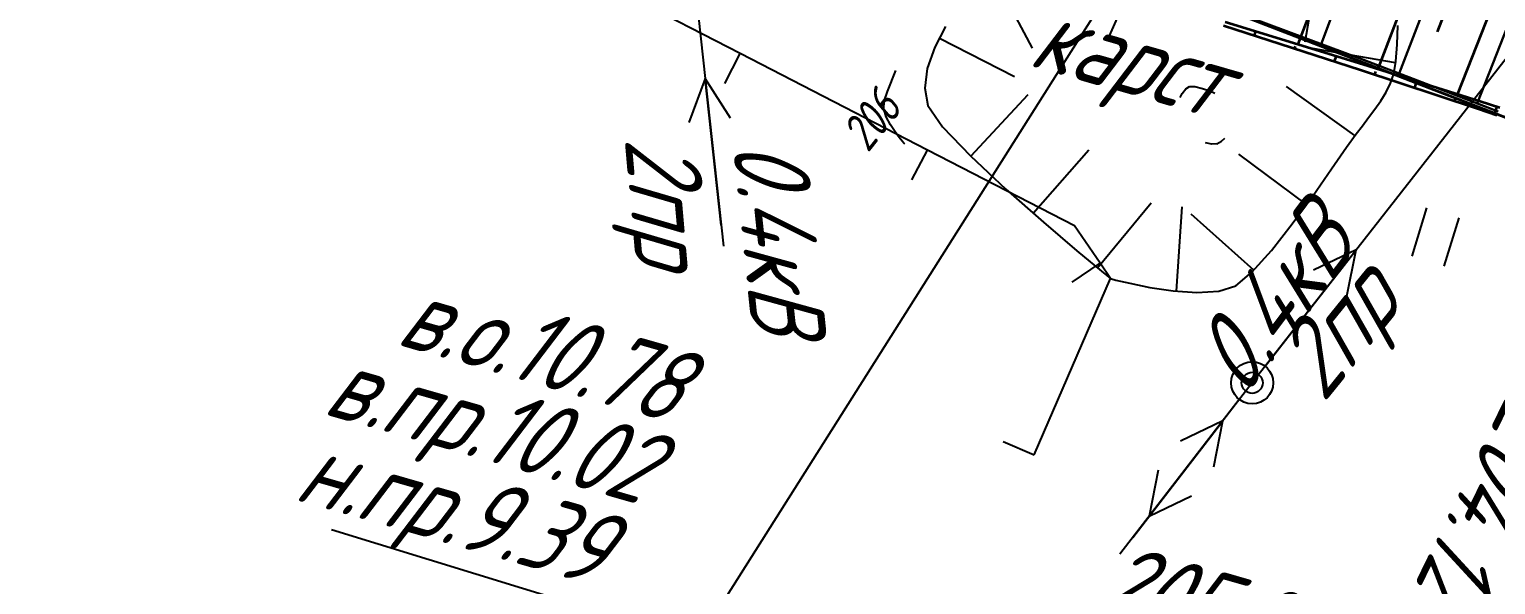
# Model space of a CAD drawing. Header units: millimetres. Extents: x -698 to 8131, y -704 to 4503.
# Drawn here: x 5436.3 to 5505.9, y 3333.3 to 3359.6 of the extents above; entities that cross this region are included whole.
import ezdxf
from ezdxf import colors
from ezdxf.entities.mleader import LeaderData, LeaderLine
from ezdxf.math import Vec2, Vec3

# ---------------------------------------------------------------- set-up
doc = ezdxf.new("R2010")
doc.units = ezdxf.units.MM
doc.linetypes.add('CONTI', pattern=[0])
for name, color, linetype, lineweight in [('10', 1, 'Continuous', 35), ('КОПИЯ_ОСЬ_13_ОТКОСЫ', 7, 'Continuous', 30), ('Ось_примыкания', 1, 'Continuous', 35)]:
    doc.layers.add(name, color=color, linetype=linetype, lineweight=lineweight)
for name, color, linetype in [('GOR_BDEFAULT', 212, 'CONTI'), ('NAD_MDEFAULT', 7, 'CONTI'), ('OBRIVDEFAULT', 32, 'CONTI'), ('PI_OTDEFAULT', 172, 'CONTI'), ('PI_TTDEFAULT', 5, 'CONTI'), ('SIT_LDEFAULT', 7, 'CONTI'), ('USLZNDEFAULT', 7, 'CONTI'), ('ZAPSKDEFAULT', 7, 'CONTI'), ('Выноски', 250, 'Continuous'), ('разметка', 7, 'Continuous')]:
    doc.layers.add(name, color=color, linetype=linetype)
doc.styles.add('eskd', font='isocpeui.ttf', dxfattribs={"width": 1.2})
doc.styles.add('SHRFT', font='isocpeui.ttf', dxfattribs={"width": 3.5})
doc.styles.add('ГОСТ', font='isocpeui.ttf', dxfattribs={"height": 4})

# ---------------------------------------------------------------- blocks, each defined once
blk = doc.blocks.new('BL_2011')
at = {"color": 0}
for p, q in [((0, 0), (0, 2.4)), ((1.6, 0), (1.6, 2.4))]:
    blk.add_line(p, q, dxfattribs=at)
blk = doc.blocks.new('BL_22')
at = {"color": 0}
for radius in [1, 0.5, 0.1]:
    blk.add_circle((0, 0), radius, dxfattribs=at)

msp = doc.modelspace()

# ---------------------------------------------------------------- linework, layer by layer
at = {"layer": '10'}
msp.add_line((5482.413, 3364.674), (5523.553, 3348.784), dxfattribs=at)
msp.add_lwpolyline([(5446.413, 3377.714), (5430.843, 3391.154), (5399.813, 3434.264), (5430.843, 3391.154), (5446.413, 3377.714), (5474.883, 3367.454), (5476.483, 3372.204), (5484.003, 3369.444), (5482.413, 3364.674), (5523.553, 3348.784), (5626.023, 3290.704), (5661.233, 3279.184), (5669.823, 3278.944), (5668.943, 3282.924), (5691.213, 3283.214)], dxfattribs=at)
at = {"layer": 'GOR_BDEFAULT', "color": 212, "elevation": 206, "flags": 128}
msp.add_lwpolyline([(5477.849, 3354.15), (5477.809, 3354.19), (5477.729, 3354.29), (5477.589, 3354.47), (5477.389, 3354.73), (5477.169, 3355.06), (5476.959, 3355.45), (5476.849, 3355.82), (5476.869, 3356.19), (5477.029, 3356.65), (5477.419, 3357.64)], dxfattribs=at)
at = {"layer": 'OBRIVDEFAULT', "color": 32}
for p, q in [((5497.519, 3362.93), (5496.839, 3358.99)), ((5482.009, 3362.23), (5483.899, 3358.7)), ((5479.779, 3359.73, 205.772), (5479.269, 3358.74, 205.722)), ((5501.219, 3358.87, 205.103), (5501.249, 3359.78, 205.225)), ((5479.269, 3358.74, 205.722), (5478.919, 3357.74, 205.676)), ((5479.499, 3359.18), (5483.059, 3357.35)), ((5501.149, 3358.01), (5497.209, 3358.68)), ((5501.159, 3358.07, 204.994), (5501.219, 3358.87, 205.103)), ((5501.059, 3357.48, 204.913), (5501.159, 3358.07, 204.994)), ((5478.919, 3357.74, 205.676), (5478.799, 3356.8, 205.634)), ((5500.909, 3357.04, 204.86), (5501.059, 3357.48, 204.913)), ((5478.799, 3356.8, 205.634), (5478.939, 3355.98, 205.595)), ((5480.979, 3353.58), (5483.709, 3356.5)), ((5499.219, 3354.56), (5495.969, 3356.88)), ((5500.449, 3356.2, 204.751), (5500.699, 3356.62, 204.806)), ((5500.699, 3356.62, 204.806), (5500.909, 3357.04, 204.86)), ((5478.939, 3355.98, 205.595), (5479.639, 3354.97, 205.525)), ((5499.869, 3355.41, 204.638), (5500.169, 3355.8, 204.695)), ((5500.169, 3355.8, 204.695), (5500.449, 3356.2, 204.751)), ((5499.569, 3355.02, 204.582), (5499.869, 3355.41, 204.638)), ((5479.639, 3354.97, 205.525), (5480.969, 3353.59, 205.416)), ((5498.819, 3354.01, 204.504), (5499.269, 3354.64, 204.526)), ((5499.269, 3354.64, 204.526), (5499.569, 3355.02, 204.582)), ((5483.939, 3350.88), (5486.589, 3353.88)), ((5496.919, 3351.29), (5493.699, 3353.67)), ((5498.109, 3352.98, 204.469), (5498.819, 3354.01, 204.504)), ((5480.969, 3353.59, 205.416), (5482.649, 3352.02, 205.285)), ((5497.229, 3351.71, 204.425), (5498.109, 3352.98, 204.469)), ((5482.649, 3352.02, 205.285), (5484.429, 3350.45, 205.15)), ((5496.239, 3350.37, 204.379), (5497.229, 3351.71, 204.425)), ((5486.989, 3348.29), (5489.539, 3351.37)), ((5490.739, 3347.18), (5491.019, 3351.17)), ((5484.429, 3350.45, 205.15), (5486.019, 3349.09, 205.03)), ((5494.419, 3348.17), (5491.439, 3350.83)), ((5495.249, 3349.1, 204.334), (5496.239, 3350.37, 204.379)), ((5486.019, 3349.09, 205.03), (5487.179, 3348.13, 204.944)), ((5494.329, 3348.07, 204.295), (5495.249, 3349.1, 204.334)), ((5487.179, 3348.13, 204.944), (5487.619, 3347.77, 204.911)), ((5487.619, 3347.77, 204.911), (5487.869, 3347.7, 204.883)), ((5487.869, 3347.7, 204.883), (5488.529, 3347.55, 204.81)), ((5488.529, 3347.55, 204.81), (5489.479, 3347.35, 204.706)), ((5492.759, 3347.17, 204.358), (5493.569, 3347.43, 204.267)), ((5493.569, 3347.43, 204.267), (5494.329, 3348.07, 204.295)), ((5489.479, 3347.35, 204.706), (5490.589, 3347.19, 204.587)), ((5490.589, 3347.19, 204.587), (5491.719, 3347.11, 204.467)), ((5491.719, 3347.11, 204.467), (5492.759, 3347.17, 204.358))]:
    msp.add_line(p, q, dxfattribs=at)
at = {"layer": 'PI_TTDEFAULT', "color": 5}
msp.add_point((5494.339, 3342.83, 205.01), dxfattribs=at)
at = {"layer": 'SIT_LDEFAULT', "color": 7}
for p, q in [((5466.989, 3369.96), (5469.239, 3349.31)), ((5513.959, 3367.88), (5494.339, 3342.83)), ((5468.026, 3330.547), (5490.749, 3366.44)), ((5490.339, 3365.53), (5487.489, 3359.14)), ((5470.039, 3358.44), (5461.149, 3363.02)), ((5469.309, 3357.02), (5470.039, 3358.44)), ((5478.929, 3353.87), (5470.029, 3358.45)), ((5468.369, 3357.26), (5467.599, 3355.17)), ((5469.129, 3350.3), (5468.369, 3357.26)), ((5469.579, 3355.38), (5468.369, 3357.26)), ((5490.919, 3356.36), (5491.019, 3356.55)), ((5491.019, 3356.55), (5491.189, 3356.77)), ((5491.189, 3356.77), (5491.369, 3356.88)), ((5491.369, 3356.88), (5491.619, 3356.88)), ((5491.619, 3356.88), (5491.979, 3356.79)), ((5491.979, 3356.79), (5492.409, 3356.64)), ((5492.409, 3356.64), (5492.559, 3356.57)), ((5493.029, 3354.42), (5492.869, 3354.28)), ((5478.189, 3352.45), (5478.929, 3353.87)), ((5485.909, 3350.28), (5478.929, 3353.87)), ((5492.419, 3354.15), (5492.119, 3354.21)), ((5492.659, 3354.16), (5492.419, 3354.15)), ((5492.879, 3354.27), (5492.659, 3354.15)), ((5487.119, 3348.5), (5485.909, 3350.28)), ((5494.959, 3343.62), (5499.269, 3349.13)), ((5499.269, 3349.13), (5497.249, 3348.17)), ((5498.829, 3346.94), (5499.269, 3349.13)), ((5485.799, 3347.6), (5487.119, 3348.5)), ((5487.619, 3347.77), (5487.119, 3348.5)), ((5483.989, 3339.41), (5487.619, 3347.77)), ((5494.339, 3342.83), (5488.059, 3334.7)), ((5493.729, 3342.04), (5489.449, 3336.5)), ((5488.669, 3335.49), (5492.949, 3341.03)), ((5492.949, 3341.03), (5490.939, 3340.06)), ((5492.519, 3338.84), (5492.949, 3341.03)), ((5482.519, 3340.05), (5483.989, 3339.41)), ((5489.879, 3338.69), (5489.449, 3336.5)), ((5489.449, 3336.5), (5491.459, 3337.47)), ((5450.639, 3335.876), (5468.026, 3330.547))]:
    msp.add_line(p, q, dxfattribs=at)
at = {"layer": 'КОПИЯ_ОСЬ_13_ОТКОСЫ'}
for points in [[(5499.393, 3363.619), (5497.617, 3358.89)], [(5503.127, 3362.185), (5501.322, 3357.494)], [(5506.854, 3360.732), (5505.015, 3356.082)], [(5493.265, 3360.511), (5499.665, 3358.127), (5505.113, 3356.044), (5506.017, 3355.693)]]:
    msp.add_lwpolyline(points, dxfattribs=at)
at = {"layer": 'Ось_примыкания', "color": 0}
for p, q in [((5498.426, 3363.982), (5496.514, 3358.89)), ((5502.163, 3362.556), (5500.303, 3357.722)), ((5504.03, 3361.837), (5503.122, 3359.478)), ((5505.893, 3361.112), (5504.081, 3356.53)), ((5494.447, 3359.296), (5494.513, 3359.503)), ((5496.35, 3358.683), (5496.388, 3358.8)), ((5498.254, 3358.069), (5498.338, 3358.331)), ((5500.156, 3357.45), (5500.203, 3357.594)), ((5502.054, 3356.82), (5502.159, 3357.137)), ((5503.952, 3356.191), (5504.009, 3356.363)), ((5505.849, 3355.557), (5505.974, 3355.928))]:
    msp.add_line(p, q, dxfattribs=at)
for points in [[(5493.053, 3359.95), (5499.595, 3357.946), (5505.169, 3356.187), (5506.096, 3355.889)], [(5492.983, 3359.768), (5499.489, 3357.671), (5505.029, 3355.834), (5505.949, 3355.523)]]:
    msp.add_lwpolyline(points, dxfattribs=at)
at = {"layer": 'разметка', "lineweight": 30, "ltscale": 7}
msp.add_lwpolyline([(5417.045, 3423.767, 0.016587), (5425.44, 3410.674, 0.058059), (5438.094, 3395.969, 0.020124), (5441.824, 3392.903, 0.042958), (5441.824, 3392.903, 0.054981), (5456.926, 3384.132, 0.018087), (5473.172, 3377.637), (5481.916, 3374.385), (5496.323, 3368.998, -0.018348), (5529.02, 3355.491, -0.01381), (5544.82, 3347.595, -0.01151), (5569.606, 3333.57), (5572.249, 3332.003)], format="xyb", dxfattribs=at)

# ---------------------------------------------------------------- block references
at = {"layer": 'USLZNDEFAULT', "color": 7, "rotation": 342.9999999999999}
msp.add_blockref('BL_22', (5494.339, 3342.83), dxfattribs=at)
at = {"layer": 'ZAPSKDEFAULT', "color": 7, "rotation": 342.9999999999999}
msp.add_blockref('BL_2011', (5501.929, 3348.83), dxfattribs=at)

# ---------------------------------------------------------------- texts
at = {"layer": 'GOR_BDEFAULT', "color": 212, "style": 'SHRFT', "width": 0.75}
msp.add_text('206', height=1.7223, rotation=51.63335, dxfattribs=at).set_placement((5476.099, 3353.701, 206))
at = {"layer": 'NAD_MDEFAULT', "color": 7, "style": 'eskd', "oblique": 10, "width": 0.8}
for s, rotation, p in [('карст', 344, (5483.619, 3357.91)), ('2пр', 275, (5464.545, 3354.439)), ('0.4кВ', 276, (5469.653, 3354.272, 206.5)), ('0.4кВ', 53, (5493.939, 3342.03)), ('2пр', 51, (5497.719, 3341.82)), ('в.о.10.78', 344, (5453.602, 3344.686)), ('в.пр.10.02', 344, (5450.128, 3341.388)), ('н.пр.9.39', 344, (5448.767, 3337.315))]:
    msp.add_text(s, height=3.5, rotation=rotation, dxfattribs=at).set_placement(p)
at = {"layer": 'PI_OTDEFAULT', "color": 172, "style": 'eskd', "oblique": 10, "width": 0.8}
for s, rotation, p in [('204.12', 244, (5506.439, 3342.29)), ('205.01', 344, (5486.706, 3332.013))]:
    msp.add_text(s, height=3.5, rotation=rotation, dxfattribs=at).set_placement(p)

# ---------------------------------------------------------------- leaders
at = {"layer": 'Выноски', "linetype": 'Continuous'}
ml = msp.add_multileader_mtext('Standard', dxfattribs=at)
ml.set_content('Ж/б труба, {\\Fgost|c204;%%C} 0,75м, L-14,2 м', color=256, style='ГОСТ')
ml.set_leader_properties()
ml.build(insert=Vec2(0, 0))
ml.multileader.update_dxf_attribs({"text_left_attachment_type": 5, "text_right_attachment_type": 5, "dogleg_length": 0, "arrow_head_size": 0.18})
ctx = ml.context
ctx.base_point, ctx.arrow_head_size, ctx.landing_gap_size, ctx.plane_origin, ctx.plane_x_axis, ctx.plane_y_axis = Vec3(5438.192, 3325.414), 0.18, 0, Vec3(5538.611, 3232.586), Vec3(0.937456, -0.348103), Vec3(0.348103, 0.937456)
ctx.left_attachment, ctx.right_attachment, ctx.text_align_type = 5, 5, 2
notes = []
notes.append((ctx, [(0, (1, 1, 0), (5532.353, 3290.449), (-0.937456, 0.348103), 0, [(0, [(5562.94, 3337.521)], 0, [])])]))
ctx.mtext.insert, ctx.mtext.text_direction, ctx.mtext.rotation, ctx.mtext.alignment, ctx.mtext.flow_direction = Vec3(5534.334, 3295.783), Vec3(0.937456, -0.348103), 5.927638, 3, 5
for ctx, leaders in notes:
    for number, flags, end, landing, length, lines in leaders:
        leader = LeaderData()
        leader.index, (leader.has_last_leader_line, leader.has_dogleg_vector, leader.attachment_direction) = number, flags
        leader.last_leader_point, leader.dogleg_vector, leader.dogleg_length = Vec3(end), Vec3(landing), length
        for number, points, colour, breaks in lines:
            line = LeaderLine()
            line.index, line.vertices, line.color, line.breaks = number, Vec3.list(points), colors.encode_raw_color(colour), breaks
            leader.lines.append(line)
        ctx.leaders.append(leader)

doc.saveas('drawing.dxf')
